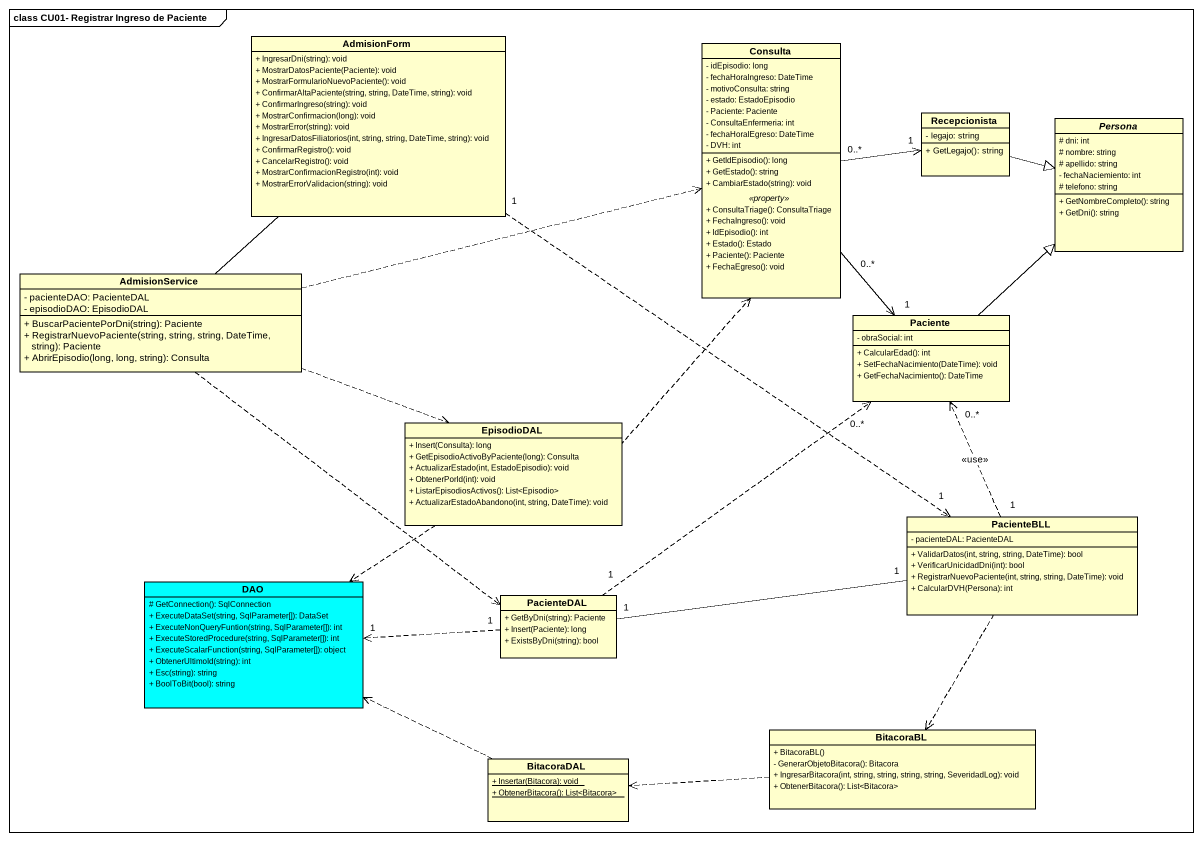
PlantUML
@startuml
mainframe class CU01- Registrar Ingreso de Paciente
hide circle
hide empty members
skinparam classAttributeIconSize 0
class AdmisionForm {
  + IngresarDni(string): void
  + MostrarDatosPaciente(Paciente): void
  + MostrarFormularioNuevoPaciente(): void
  + ConfirmarAltaPaciente(string, string, DateTime, string): void
  + ConfirmarIngreso(string): void
  + MostrarConfirmacion(long): void
  + MostrarError(string): void
  + IngresarDatosFiliatorios(int, string, string, DateTime, string): void
  + ConfirmarRegistro(): void
  + CancelarRegistro(): void
  + MostrarConfirmacionRegistro(int): void
  + MostrarErrorValidacion(string): void
}
class Consulta {
  - idEpisodio: long
  - fechaHoraIngreso: DateTime
  - motivoConsulta: string
  - estado: EstadoEpisodio
  - Paciente: Paciente
  - ConsultaEnfermeria: int
  - fechaHoraIEgreso: DateTime
  - DVH: int
  --
  + GetIdEpisodio(): long
  + GetEstado(): string
  + CambiarEstado(string): void
  .. <<property>> ..
  + ConsultaTriage(): ConsultaTriage
  + FechaIngreso(): void
  + IdEpisodio(): int
  + Estado(): Estado
  + Paciente(): Paciente
  + FechaEgreso(): void
}
class Recepcionista {
  - legajo: string
  + GetLegajo(): string
}
abstract class Persona {
  # dni: int
  # nombre: string
  # apellido: string
  - fechaNaciemiento: int
  # telefono: string
  + GetNombreCompleto(): string
  + GetDni(): string
}
class AdmisionService {
  - pacienteDAO: PacienteDAL
  - episodioDAO: EpisodioDAL
  + BuscarPacientePorDni(string): Paciente
  + RegistrarNuevoPaciente(string, string, string, DateTime, string): Paciente
  + AbrirEpisodio(long, long, string): Consulta
}
class Paciente {
  - obraSocial: int
  + CalcularEdad(): int
  + SetFechaNacimiento(DateTime): void
  + GetFechaNacimiento(): DateTime
}
class EpisodioDAL {
  + Insert(Consulta): long
  + GetEpisodioActivoByPaciente(long): Consulta
  + ActualizarEstado(int, EstadoEpisodio): void
  + ObtenerPorId(int): void
  + ListarEpisodiosActivos(): List<Episodio>
  + ActualizarEstadoAbandono(int, string, DateTime): void
}
class PacienteBLL {
  - pacienteDAL: PacienteDAL
  + ValidarDatos(int, string, string, DateTime): bool
  + VerificarUnicidadDni(int): bool
  + RegistrarNuevoPaciente(int, string, string, DateTime): void
  + CalcularDVH(Persona): int
}
class DAO #00FFFF {
  # GetConnection(): SqlConnection
  + ExecuteDataSet(string, SqlParameter[]): DataSet
  + ExecuteNonQueryFuntion(string, SqlParameter[]): int
  + ExecuteStoredProcedure(string, SqlParameter[]): int
  + ExecuteScalarFunction(string, SqlParameter[]): object
  + ObtenerUltimoId(string): int
  + Esc(string): string
  + BoolToBit(bool): string
}
class PacienteDAL {
  + GetByDni(string): Paciente
  + Insert(Paciente): long
  + ExistsByDni(string): bool
}
class BitacoraBL {
  + BitacoraBL()
  - GenerarObjetoBitacora(): Bitacora
  + IngresarBitacora(int, string, string, string, string, SeveridadLog): void
  + ObtenerBitacora(): List<Bitacora>
}
class BitacoraDAL {
  {static} + Insertar(Bitacora): void
  {static} + ObtenerBitacora(): List<Bitacora>
}
AdmisionForm -- AdmisionService
AdmisionForm "1" ..> "1" PacienteBLL
Consulta <.. EpisodioDAL
Recepcionista "1" <-left- "0..*" Consulta
Recepcionista -right-|> Persona
AdmisionService .right.> Consulta
AdmisionService .right.> EpisodioDAL
AdmisionService ..> PacienteDAL
Paciente "1" <-up- "0..*" Consulta
Paciente -up-|> Persona
EpisodioDAL ..> DAO
PacienteBLL "1" .up.> "0..*" Paciente : <<use>>
PacienteBLL "1" -left- "1" PacienteDAL
PacienteBLL ..> BitacoraBL
PacienteDAL "1" .up.> "0..*" Paciente
PacienteDAL "1" .left.> "1" DAO
BitacoraBL .left.> BitacoraDAL
BitacoraDAL .left.> DAO
@enduml
